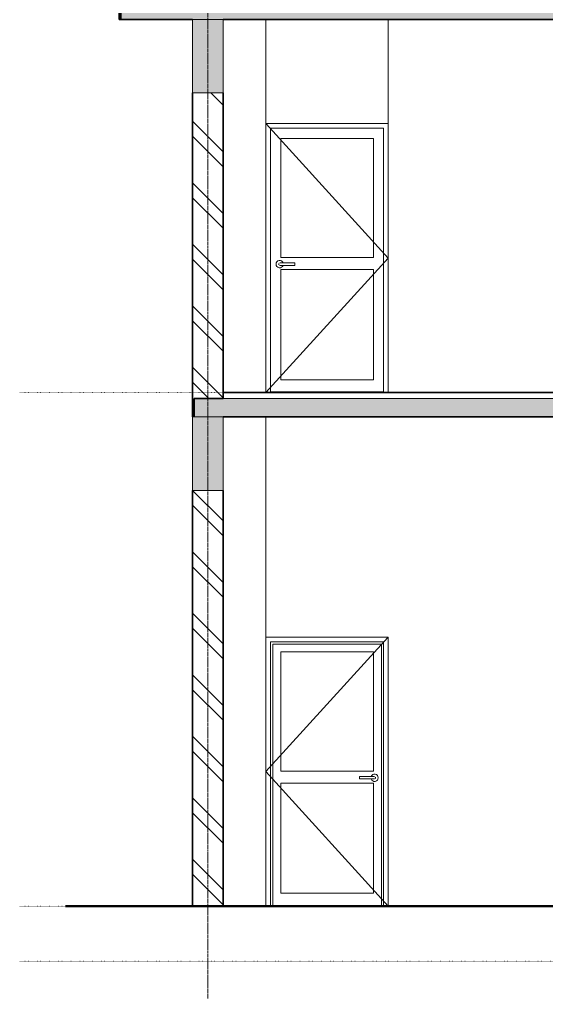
# Model space of a CAD drawing. Header units: millimetres. Extents: x -22696 to 333987, y -7117 to 2643871.
# Drawn here: x 79759 to 84063, y -755 to 7250 of the extents above; entities that cross this region are included whole.
import ezdxf

# ---------------------------------------------------------------- set-up
doc = ezdxf.new("R2010")
doc.units = ezdxf.units.MM
doc.linetypes.add('Dot 2mm', pattern=[2, 0, -2])
doc.linetypes.add('Grid Line', pattern=[22.225, 12.7, -3.175, 3.175, -3.175])
for name, color, linetype, lineweight in [('A-010-M_LINE-T', 7, 'Continuous', 18), ('A_Center_Line', 7, 'Continuous', 9), ('A_Col_Ele', 7, 'Continuous', 18), ('A_Detail_Ele', 7, 'Continuous', 18), ('A_Door_Ele', 7, 'Continuous', 9), ('A_Floor_Plan_Common', 7, 'Continuous', 9), ('A_Floor_Plan_Cut', 7, 'Continuous', 35), ('A_Floor_Sec', 7, 'Continuous', 35), ('A_level', 7, 'Continuous', 9), ('A_LINE', 94, 'Continuous', 18), ('A_Wall_Ele', 7, 'Continuous', 9), ('A_Wall_Plan', 7, 'Continuous', 35), ('A_Wall_Sec', 7, 'Continuous', 35)]:
    doc.layers.add(name, color=color, linetype=linetype, lineweight=lineweight)

# ---------------------------------------------------------------- blocks, each defined once
blk = doc.blocks.new('MM_Single leaf Flush Door - D1-533154-Section 1')
at = {"layer": 'A_Door_Ele'}
for p, q in [((-11275, 1100), (-10278, 2197)), ((-11237, 2162), (-11237, 0)), ((-11237, 2162), (-10313, 2162)), ((-10313, 2162), (-10313, 0)), ((-11218, 0), (-11218, 2143)), ((-11218, 2143), (-10332, 2143)), ((-10332, 2143), (-10332, 0)), ((-11153.5, 2078.5), (-10396.5, 2078.5)), ((-11153.5, 1105), (-11153.5, 2078.5)), ((-10396.5, 2078.5), (-10396.5, 1105)), ((-11275, 1100), (-10275, 0)), ((-10396.5, 1105), (-11153.5, 1105)), ((-10405, 1060), (-10510, 1060)), ((-10510, 1050), (-10510, 1060)), ((-10510, 1040), (-10510, 1050)), ((-11153.5, 1005), (-10396.5, 1005)), ((-11153.5, 105), (-11153.5, 1005)), ((-10510, 1040), (-10405, 1040)), ((-10396.5, 1005), (-10396.5, 105)), ((-10396.5, 105), (-11153.5, 105)), ((-11218, 5), (-10332, 5))]:
    blk.add_line(p, q, dxfattribs=at)
at = {"layer": 'A_Door_Ele', "flags": 128}
for points in [[(-10390, 1060), (-10390, 1060), (-10390, 1060), (-10390.1, 1060), (-10390.2, 1060), (-10390.3, 1060), (-10390.4, 1060), (-10390.6, 1060), (-10390.8, 1060), (-10391, 1060), (-10391.2, 1060), (-10391.4, 1060), (-10391.7, 1060), (-10392, 1060), (-10392.3, 1060), (-10392.6, 1060), (-10393, 1060), (-10393.3, 1060), (-10393.7, 1060), (-10394.1, 1060), (-10394.5, 1060), (-10395, 1060), (-10395.4, 1060), (-10395.9, 1060), (-10396.4, 1060), (-10396.9, 1060), (-10397.4, 1060), (-10397.9, 1060), (-10398.5, 1060), (-10399, 1060), (-10399.6, 1060), (-10400.1, 1060), (-10400.7, 1060), (-10401.3, 1060), (-10401.9, 1060), (-10402.5, 1060), (-10403, 1060), (-10403.6, 1060), (-10404.2, 1060), (-10404.8, 1060), (-10405, 1060)], [(-10405, 1040), (-10404.4, 1040), (-10403.8, 1040), (-10403.2, 1040), (-10402.6, 1040), (-10402, 1040), (-10401.4, 1040), (-10400.9, 1040), (-10400.3, 1040), (-10399.7, 1040), (-10399.2, 1040), (-10398.6, 1040), (-10398.1, 1040), (-10397.5, 1040), (-10397, 1040), (-10396.5, 1040), (-10396, 1040), (-10395.6, 1040), (-10395.1, 1040), (-10394.7, 1040), (-10394.2, 1040), (-10393.8, 1040), (-10393.4, 1040), (-10393.1, 1040), (-10392.7, 1040), (-10392.4, 1040), (-10392.1, 1040), (-10391.8, 1040), (-10391.5, 1040), (-10391.2, 1040), (-10391, 1040), (-10390.8, 1040), (-10390.6, 1040), (-10390.5, 1040), (-10390.3, 1040), (-10390.2, 1040), (-10390.1, 1040), (-10390.1, 1040), (-10390, 1040), (-10390, 1040)]]:
    blk.add_lwpolyline(points, dxfattribs=at)
at = {"layer": 'A_Door_Ele'}
for centre, radius, start, end in [((-10387.5, 1050), 30, 0, 160.36566), ((-10387.5, 1050), 30, 199.56325, 0), ((-10390, 1050), 10, 75, 90), ((-10390, 1050), 10, 0, 30), ((-10390, 1050), 10, 330, 0), ((-10390, 1050), 10, 270, 285)]:
    blk.add_arc(centre, radius, start, end, dxfattribs=at)
blk = doc.blocks.new('MM_Single leaf Flush Door - D1-V9-Section 1')
at = {"layer": 'A_Door_Ele'}
for p, q in [((-10275, 5300), (-11272, 6397)), ((-11237, 6362), (-11237, 4205)), ((-10313, 6362), (-11237, 6362)), ((-11237, 4200), (-11237, 6362)), ((-11237, 6362), (-10313, 6362)), ((-10313, 4205), (-10313, 6362)), ((-10313, 4200), (-10313, 6362)), ((-11153.5, 5305), (-11153.5, 6278.5)), ((-11153.5, 6278.5), (-10396.5, 6278.5)), ((-10396.5, 6278.5), (-10396.5, 5305)), ((-10275, 5300), (-11275, 4200)), ((-10396.5, 5305), (-11153.5, 5305)), ((-11153.5, 4305), (-11153.5, 5205)), ((-11153.5, 5205), (-10396.5, 5205)), ((-11040, 5260), (-11145, 5260)), ((-11145, 5240), (-11040, 5240)), ((-11040, 5260), (-11040, 5250)), ((-11040, 5250), (-11040, 5240)), ((-10396.5, 5205), (-10396.5, 4305)), ((-10396.5, 4305), (-11153.5, 4305)), ((-11237, 4205), (-10313, 4205)), ((-11218, 4200), (-11218, 4205)), ((-10332, 4200), (-10332, 4205))]:
    blk.add_line(p, q, dxfattribs=at)
at = {"layer": 'A_Door_Ele', "flags": 128}
for points in [[(-11145, 5260), (-11145.6, 5260), (-11146.2, 5260), (-11146.8, 5260), (-11147.4, 5260), (-11148, 5260), (-11148.6, 5260), (-11149.1, 5260), (-11149.7, 5260), (-11150.3, 5260), (-11150.8, 5260), (-11151.4, 5260), (-11151.9, 5260), (-11152.5, 5260), (-11153, 5260), (-11153.5, 5260), (-11154, 5260), (-11154.4, 5260), (-11154.9, 5260), (-11155.3, 5260), (-11155.8, 5260), (-11156.2, 5260), (-11156.6, 5260), (-11156.9, 5260), (-11157.3, 5260), (-11157.6, 5260), (-11157.9, 5260), (-11158.2, 5260), (-11158.5, 5260), (-11158.8, 5260), (-11159, 5260), (-11159.2, 5260), (-11159.4, 5260), (-11159.5, 5260), (-11159.7, 5260), (-11159.8, 5260), (-11159.9, 5260), (-11159.9, 5260), (-11160, 5260), (-11160, 5260)], [(-11160, 5240), (-11160, 5240), (-11160, 5240), (-11159.9, 5240), (-11159.8, 5240), (-11159.7, 5240), (-11159.6, 5240), (-11159.4, 5240), (-11159.2, 5240), (-11159, 5240), (-11158.8, 5240), (-11158.6, 5240), (-11158.3, 5240), (-11158, 5240), (-11157.7, 5240), (-11157.4, 5240), (-11157, 5240), (-11156.7, 5240), (-11156.3, 5240), (-11155.9, 5240), (-11155.5, 5240), (-11155, 5240), (-11154.6, 5240), (-11154.1, 5240), (-11153.6, 5240), (-11153.1, 5240), (-11152.6, 5240), (-11152.1, 5240), (-11151.5, 5240), (-11151, 5240), (-11150.4, 5240), (-11149.9, 5240), (-11149.3, 5240), (-11148.7, 5240), (-11148.1, 5240), (-11147.5, 5240), (-11147, 5240), (-11146.4, 5240), (-11145.8, 5240), (-11145.2, 5240), (-11145, 5240)]]:
    blk.add_lwpolyline(points, dxfattribs=at)
at = {"layer": 'A_Door_Ele'}
for centre, radius, start, end in [((-11162.5, 5250), 30, 19.63434, 180), ((-11162.5, 5250), 30, 180, 340.43675), ((-11160, 5250), 10, 153.41121, 180), ((-11160, 5250), 10, 180, 210), ((-11160, 5250), 10, 90, 105), ((-11160, 5250), 10, 255, 270)]:
    blk.add_arc(centre, radius, start, end, dxfattribs=at)

msp = doc.modelspace()

# ---------------------------------------------------------------- hatches: boundary and pattern name
at = {"layer": 'A_Detail_Ele', "lineweight": 9}
for points in [[(81171.4, 6650), (81421.4, 6650), (81421.4, 7250), (81171.4, 7250), (81171.4, 6719.1)], [(81421.4, 3400), (81421.4, 4000), (81171.4, 4000), (81171.4, 3400)]]:
    msp.add_hatch(color=9, dxfattribs=at).paths.add_polyline_path(points)
at = {"layer": 'A_Floor_Plan_Cut', "lineweight": 9}
h = msp.add_hatch(color=9, dxfattribs=at)
h.paths.add_polyline_path([(85421.4, 7250), (85421.4, 7400), (80586.4, 7400), (80586.4, 7250), (85171.4, 7250)])
h.paths.add_polyline_path([(93756.4, 7250), (93756.4, 7400), (89171.4, 7400), (89171.4, 7250), (93171.4, 7250)])
h = msp.add_hatch(color=9, dxfattribs=at)
h.paths.add_polyline_path([(93156.4, 4000), (93156.4, 4150), (89171.4, 4150), (89171.4, 4000), (93042, 4000)])
h.paths.add_polyline_path([(81421.4, 4000), (85421.4, 4000), (85421.4, 4150), (81186.4, 4150), (81186.4, 4000)])
at = {"layer": 'A_Wall_Plan', "lineweight": 9}
h = msp.add_hatch(dxfattribs=at)
h.set_pattern_fill('FP_31', color=8, angle=-135, style=0, pattern_type=2)
h.set_pattern_definition([(315, (80571.45, 7825), (251.45, 251.45), []), (315, (80952.45, 7825), (251.45, 251.45), [])])
h.paths.add_polyline_path([(80586.4, 7250), (80586.4, 7400), (80821.4, 7400), (80821.4, 8400), (80571.4, 8400), (80571.4, 7250)])
h = msp.add_hatch(dxfattribs=at)
h.set_pattern_fill('FP_25', color=8, angle=-135, style=0, pattern_type=2)
h.set_pattern_definition([(315, (81171.45, 3400), (251.447, 251.447), []), (315, (81552.45, 3400), (251.447, 251.447), [])])
h.paths.add_polyline_path([(81171.4, 0), (81421.4, 0), (81421.4, 3400), (81171.4, 3400), (81171.4, 671.6)])
h.paths.add_polyline_path([(81186.4, 4000), (81186.4, 4150), (81421.4, 4150), (81421.4, 6650), (81171.4, 6650), (81171.4, 4000)])

# ---------------------------------------------------------------- linework, layer by layer
at = {"layer": 'A-010-M_LINE-T', "lineweight": 9}
for p, q in [((81421.4, 7250), (81171.4, 7250)), ((81171.4, 7250), (81171.4, 6650)), ((81421.4, 6650), (81421.4, 7250)), ((81171.4, 6650), (81421.4, 6650)), ((81421.4, 4000), (81171.4, 4000)), ((81171.4, 4000), (81171.4, 3400)), ((81421.4, 3400), (81421.4, 4000)), ((81171.4, 3400), (81421.4, 3400))]:
    msp.add_line(p, q, dxfattribs=at)
at = {"layer": 'A_Center_Line', "color": 8, "linetype": 'Grid Line'}
msp.add_line((81296.4, -754.8), (81296.4, 11600.9), dxfattribs=at)
at = {"layer": 'A_Col_Ele', "color": 7}
for p, q in [((81771.4, 7250), (81771.4, 6400)), ((81771.4, 6400), (81771.4, 4200)), ((81771.4, 4000), (81771.4, 2200)), ((81771.4, 2200), (81771.4, 0))]:
    msp.add_line(p, q, dxfattribs=at)
at = {"layer": 'A_Floor_Plan_Common'}
msp.add_line((85171.4, 4150), (81421.4, 4150), dxfattribs=at)
at = {"layer": 'A_Floor_Sec'}
for p, q in [((80586.4, 7250), (81171.4, 7250)), ((81421.4, 7250), (85171.4, 7250)), ((85171.4, 4200), (81421.4, 4200)), ((81421.4, 4000), (85171.4, 4000))]:
    msp.add_line(p, q, dxfattribs=at)
at = {"layer": 'A_level', "linetype": 'Dot 2mm'}
for p, q in [((79758.7, 4200), (95488.8, 4200)), ((79758.7, 0), (95488.8, 0)), ((79758.7, -450), (94218.8, -450))]:
    msp.add_line(p, q, dxfattribs=at)
at = {"layer": 'A_LINE', "color": 5, "lineweight": 50}
msp.add_line((94307.3, 0), (80133.1, 0), dxfattribs=at)
at = {"layer": 'A_Wall_Ele', "color": 7}
for p, q in [((81771.4, 7250), (81771.4, 6400)), ((82771.4, 7250), (82771.4, 4200)), ((81771.4, 6400), (82771.4, 6400)), ((81771.4, 4000), (81771.4, 2200)), ((81771.4, 2200), (82771.4, 2200)), ((82771.4, 2200), (82771.4, 0))]:
    msp.add_line(p, q, dxfattribs=at)
at = {"layer": 'A_Wall_Plan', "color": 13}
for p, q in [((80586.4, 7250), (80586.4, 7400)), ((81421.4, 4150), (81421.4, 4200)), ((81186.4, 4000), (81186.4, 4150)), ((81186.4, 4150), (81421.4, 4150))]:
    msp.add_line(p, q, dxfattribs=at)
at = {"layer": 'A_Wall_Sec'}
for p, q in [((80571.4, 8400), (80571.4, 7250)), ((80571.4, 7250), (80586.4, 7250)), ((81171.4, 6650), (81171.4, 4000)), ((81421.4, 4200), (81421.4, 6650)), ((81171.4, 3400), (81171.4, 0)), ((81421.4, 0), (81421.4, 3400))]:
    msp.add_line(p, q, dxfattribs=at)

# ---------------------------------------------------------------- block references
at = {"layer": 'A_Door_Ele'}
for name in ['MM_Single leaf Flush Door - D1-V9-Section 1', 'MM_Single leaf Flush Door - D1-533154-Section 1']:
    msp.add_blockref(name, (93046.4, 0), dxfattribs=at)

doc.saveas('drawing.dxf')
